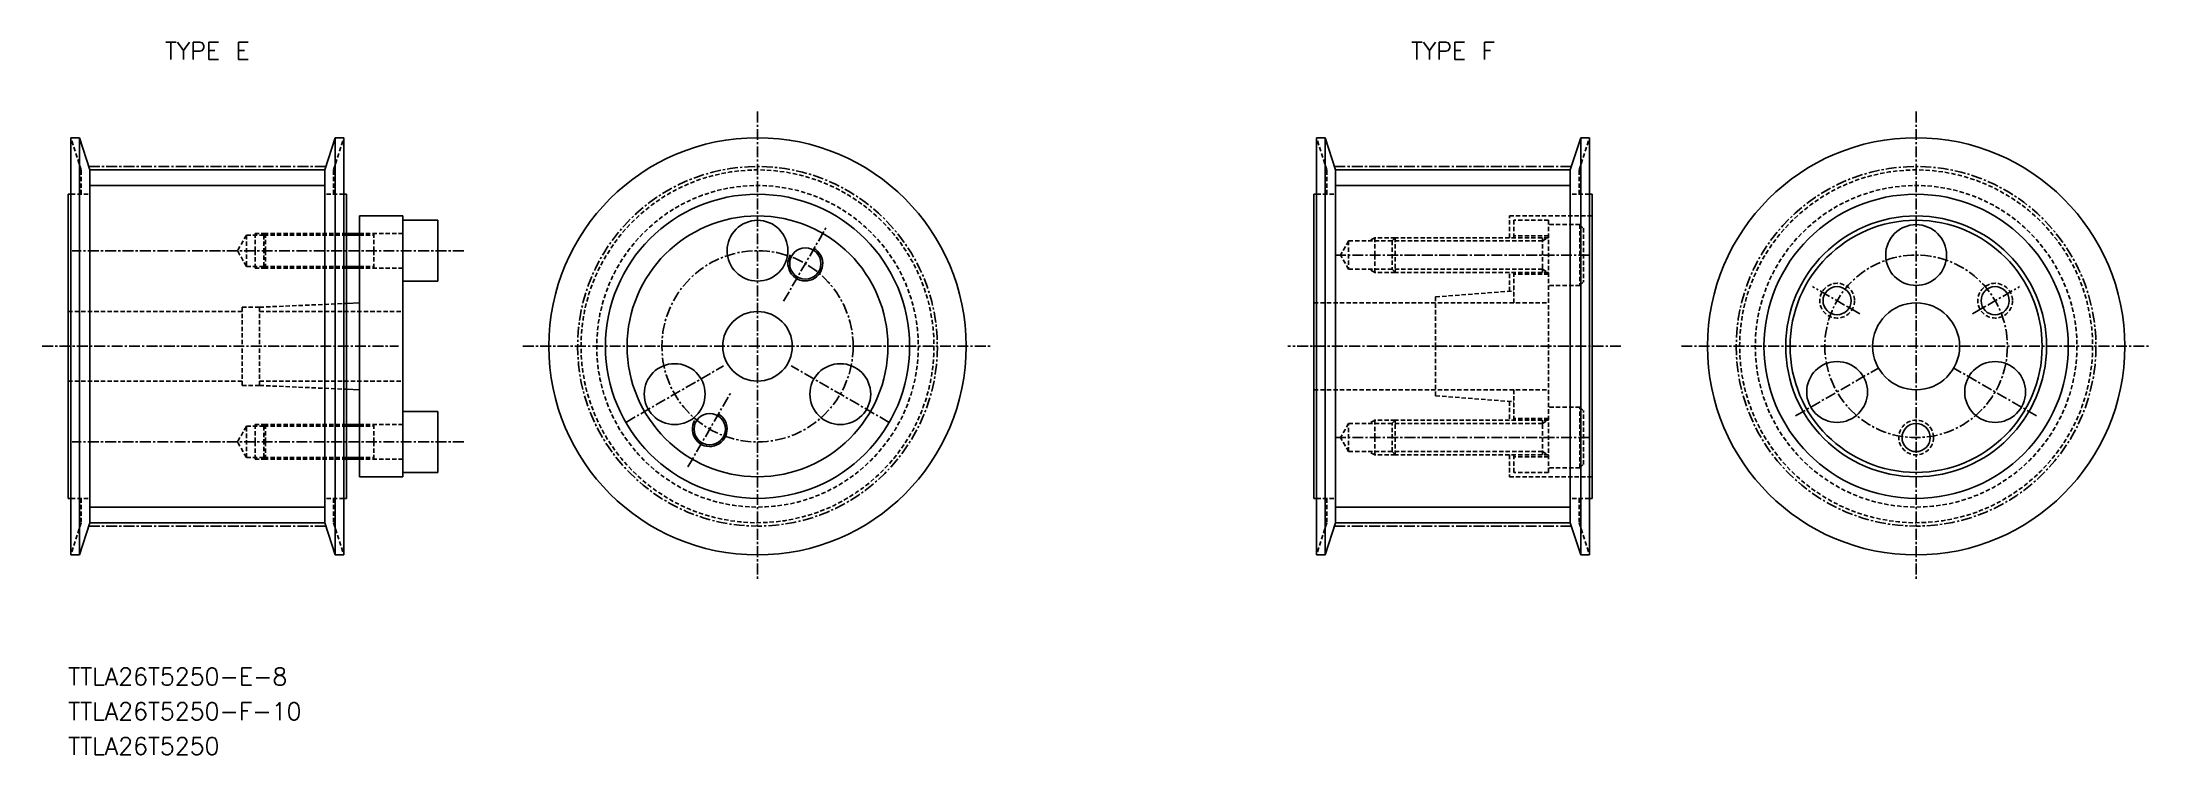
# Model space of a CAD drawing. Extents: x 4267 to 4509, y 24420 to 24502.
import ezdxf
from ezdxf.enums import TextEntityAlignment as Align

# ---------------------------------------------------------------- set-up
doc = ezdxf.new("R2010")
doc.units = 0
doc.linetypes.add('CENTER', pattern=[2, 1.25, -0.25, 0.25, -0.25])
doc.linetypes.add('DASHED', pattern=[0.75, 0.5, -0.25])
doc.layers.get('0').update_dxf_attribs({"linetype": 'CONTINUOUS'})
doc.layers.add('CENTER', color=1, linetype='CENTER')
doc.styles.add('MISUMI', font='txt.shx')

msp = doc.modelspace()

# ---------------------------------------------------------------- linework, layer by layer
at = {"color": 1, "linetype": 'CENTER'}
for p, q in [((4348.92, 24493.99), (4348.92, 24439.99)), ((4482.2, 24493.99), (4482.2, 24439.99)), ((4272, 24487.68), (4299.26, 24487.68)), ((4415.29, 24487.68), (4442.54, 24487.68)), ((4266.63, 24466.99), (4307.63, 24466.99)), ((4321.92, 24466.99), (4375.92, 24466.99)), ((4455.2, 24466.99), (4509.2, 24466.99)), ((4272, 24446.3), (4299.26, 24446.3)), ((4415.29, 24446.3), (4442.54, 24446.3))]:
    msp.add_line(p, q, dxfattribs=at)
at = {"color": 7, "linetype": 'CONTINUOUS'}
for p, q in [((4269.93, 24490.99), (4269.93, 24466.99)), ((4270.93, 24490.99), (4269.93, 24490.99)), ((4270.93, 24490.99), (4270.93, 24466.99)), ((4272.13, 24487.29), (4270.93, 24490.99)), ((4299.13, 24487.29), (4300.33, 24490.99)), ((4300.33, 24490.99), (4300.33, 24466.99)), ((4300.33, 24490.99), (4301.33, 24490.99)), ((4301.33, 24490.99), (4301.33, 24466.99)), ((4413.22, 24490.99), (4413.22, 24466.99)), ((4414.22, 24490.99), (4413.22, 24490.99)), ((4414.22, 24490.99), (4414.22, 24466.99)), ((4415.42, 24487.29), (4414.22, 24490.99)), ((4442.42, 24487.29), (4443.62, 24490.99)), ((4443.62, 24490.99), (4443.62, 24466.99)), ((4443.62, 24490.99), (4444.62, 24490.99)), ((4444.62, 24490.99), (4444.62, 24466.99)), ((4272.13, 24487.29), (4299.13, 24487.29)), ((4272.13, 24484.49), (4272.13, 24487.29)), ((4299.13, 24484.49), (4299.13, 24487.29)), ((4415.42, 24487.29), (4442.42, 24487.29)), ((4415.42, 24484.49), (4415.42, 24487.29)), ((4442.42, 24484.49), (4442.42, 24487.29)), ((4269.63, 24466.99), (4269.63, 24484.49)), ((4269.63, 24484.49), (4269.93, 24484.49)), ((4272.13, 24484.49), (4272.13, 24466.99)), ((4299.13, 24484.49), (4299.13, 24466.99)), ((4301.63, 24484.49), (4301.33, 24484.49)), ((4301.63, 24466.99), (4301.63, 24484.49)), ((4412.92, 24466.99), (4412.92, 24484.49)), ((4412.92, 24484.49), (4413.22, 24484.49)), ((4415.42, 24484.49), (4415.42, 24466.99)), ((4442.42, 24484.49), (4442.42, 24466.99)), ((4444.92, 24484.49), (4444.62, 24484.49)), ((4444.92, 24466.99), (4444.92, 24484.49)), ((4303.13, 24481.99), (4308.13, 24481.99)), ((4303.13, 24481.99), (4303.13, 24479.99)), ((4308.13, 24481.99), (4308.13, 24481.49)), ((4308.13, 24481.49), (4308.13, 24474.49)), ((4308.13, 24481.49), (4312.13, 24481.49)), ((4312.13, 24481.49), (4312.13, 24477.99)), ((4303.13, 24479.99), (4301.63, 24479.99)), ((4303.13, 24479.99), (4303.13, 24475.99)), ((4312.13, 24474.49), (4312.13, 24477.99)), ((4303.13, 24475.99), (4301.63, 24475.99)), ((4303.13, 24475.99), (4303.13, 24471.99)), ((4308.13, 24474.49), (4308.13, 24466.99)), ((4308.13, 24474.49), (4312.13, 24474.49)), ((4303.13, 24471.99), (4301.63, 24471.92)), ((4303.13, 24471.99), (4303.13, 24466.99)), ((4269.63, 24466.99), (4269.63, 24449.49)), ((4269.93, 24442.99), (4269.93, 24466.99)), ((4270.93, 24442.99), (4270.93, 24466.99)), ((4272.13, 24449.49), (4272.13, 24466.99)), ((4299.13, 24449.49), (4299.13, 24466.99)), ((4300.33, 24442.99), (4300.33, 24466.99)), ((4301.33, 24442.99), (4301.33, 24466.99)), ((4301.63, 24466.99), (4301.63, 24449.49)), ((4303.13, 24461.99), (4303.13, 24466.99)), ((4308.13, 24459.49), (4308.13, 24466.99)), ((4412.92, 24466.99), (4412.92, 24449.49)), ((4413.22, 24442.99), (4413.22, 24466.99)), ((4414.22, 24442.99), (4414.22, 24466.99)), ((4415.42, 24449.49), (4415.42, 24466.99)), ((4442.42, 24449.49), (4442.42, 24466.99)), ((4443.62, 24442.99), (4443.62, 24466.99)), ((4444.62, 24442.99), (4444.62, 24466.99)), ((4444.92, 24466.99), (4444.92, 24449.49)), ((4303.13, 24461.99), (4301.63, 24462.05)), ((4303.13, 24457.99), (4303.13, 24461.99)), ((4308.13, 24452.49), (4308.13, 24459.49)), ((4308.13, 24459.49), (4312.13, 24459.49)), ((4312.13, 24459.49), (4312.13, 24455.99)), ((4303.13, 24457.99), (4301.63, 24457.99)), ((4303.13, 24453.99), (4303.13, 24457.99)), ((4312.13, 24452.49), (4312.13, 24455.99)), ((4303.13, 24453.99), (4301.63, 24453.99)), ((4303.13, 24451.99), (4303.13, 24453.99)), ((4303.13, 24451.99), (4308.13, 24451.99)), ((4308.13, 24452.49), (4312.13, 24452.49)), ((4308.13, 24451.99), (4308.13, 24452.49)), ((4269.63, 24449.49), (4269.93, 24449.49)), ((4272.13, 24449.49), (4272.13, 24446.69)), ((4299.13, 24449.49), (4299.13, 24446.69)), ((4301.63, 24449.49), (4301.33, 24449.49)), ((4412.92, 24449.49), (4413.22, 24449.49)), ((4415.42, 24449.49), (4415.42, 24446.69)), ((4442.42, 24449.49), (4442.42, 24446.69)), ((4444.92, 24449.49), (4444.62, 24449.49)), ((4272.13, 24446.69), (4270.93, 24442.99)), ((4272.13, 24446.69), (4299.13, 24446.69)), ((4299.13, 24446.69), (4300.33, 24442.99)), ((4415.42, 24446.69), (4414.22, 24442.99)), ((4415.42, 24446.69), (4442.42, 24446.69)), ((4442.42, 24446.69), (4443.62, 24442.99)), ((4270.93, 24442.99), (4269.93, 24442.99)), ((4300.33, 24442.99), (4301.33, 24442.99)), ((4414.22, 24442.99), (4413.22, 24442.99)), ((4443.62, 24442.99), (4444.62, 24442.99))]:
    msp.add_line(p, q, dxfattribs=at)
at = {"color": 3, "linetype": 'DASHED'}
for p, q in [((4271.13, 24487.29), (4269.93, 24490.99)), ((4300.13, 24487.29), (4301.33, 24490.99)), ((4414.42, 24487.29), (4413.22, 24490.99)), ((4443.42, 24487.29), (4444.62, 24490.99)), ((4271.13, 24484.49), (4271.13, 24487.29)), ((4300.13, 24484.49), (4300.13, 24487.29)), ((4414.42, 24484.49), (4414.42, 24487.29)), ((4443.42, 24484.49), (4443.42, 24487.29)), ((4269.93, 24484.49), (4272.13, 24484.49)), ((4301.33, 24484.49), (4299.13, 24484.49)), ((4413.22, 24484.49), (4415.42, 24484.49)), ((4444.62, 24484.49), (4442.42, 24484.49)), ((4435.41, 24481.99), (4444.92, 24481.99)), ((4435.41, 24479.49), (4435.41, 24481.99)), ((4439.92, 24481.49), (4435.92, 24481.49)), ((4435.92, 24481.49), (4435.92, 24479.49)), ((4439.92, 24481.49), (4439.92, 24452.49)), ((4443.52, 24480.99), (4439.92, 24480.99)), ((4443.52, 24480.99), (4443.52, 24473.99)), ((4443.52, 24480.99), (4443.92, 24480.59)), ((4443.92, 24480.59), (4443.92, 24474.39)), ((4290.13, 24479.79), (4289.09, 24477.99)), ((4290.13, 24476.19), (4289.09, 24477.99)), ((4292.13, 24479.79), (4290.13, 24479.79)), ((4290.13, 24479.79), (4290.13, 24476.19)), ((4292.33, 24479.99), (4291.13, 24479.99)), ((4291.13, 24479.99), (4291.13, 24477.99)), ((4291.13, 24475.99), (4291.13, 24477.99)), ((4292.33, 24479.99), (4292.13, 24479.79)), ((4292.13, 24479.79), (4301.63, 24479.79)), ((4292.13, 24479.79), (4292.13, 24477.99)), ((4292.13, 24476.19), (4292.13, 24477.99)), ((4301.63, 24479.99), (4292.33, 24479.99)), ((4292.33, 24479.99), (4292.33, 24477.99)), ((4292.33, 24475.99), (4292.33, 24477.99)), ((4308.13, 24479.99), (4303.13, 24479.99)), ((4303.13, 24479.79), (4304.8, 24479.79)), ((4304.8, 24479.99), (4304.8, 24477.99)), ((4304.8, 24475.99), (4304.8, 24477.99)), ((4416.92, 24479.11), (4415.98, 24477.49)), ((4416.92, 24479.11), (4416.92, 24475.87)), ((4421.92, 24479.11), (4416.92, 24479.11)), ((4419.92, 24479.49), (4419.26, 24479.11)), ((4419.92, 24479.49), (4419.92, 24477.49)), ((4422.29, 24479.49), (4419.92, 24479.49)), ((4421.92, 24479.11), (4422.29, 24479.49)), ((4439.22, 24479.11), (4421.92, 24479.11)), ((4421.92, 24479.11), (4421.92, 24475.87)), ((4439.92, 24479.49), (4422.29, 24479.49)), ((4422.29, 24479.49), (4422.29, 24475.49)), ((4439.92, 24479.69), (4435.92, 24479.69)), ((4439.22, 24479.49), (4439.22, 24475.49)), ((4439.22, 24479.11), (4439.87, 24479.49)), ((4292.13, 24476.19), (4290.13, 24476.19)), ((4292.33, 24475.99), (4291.13, 24475.99)), ((4292.13, 24476.19), (4301.63, 24476.19)), ((4292.33, 24475.99), (4292.13, 24476.19)), ((4301.63, 24475.99), (4292.33, 24475.99)), ((4303.13, 24476.19), (4304.8, 24476.19)), ((4308.13, 24475.99), (4303.13, 24475.99)), ((4416.92, 24475.87), (4415.98, 24477.49)), ((4421.92, 24475.87), (4416.92, 24475.87)), ((4419.92, 24475.49), (4419.26, 24475.87)), ((4419.92, 24475.49), (4419.92, 24477.49)), ((4422.29, 24475.49), (4419.92, 24475.49)), ((4439.22, 24475.87), (4421.92, 24475.87)), ((4422.29, 24475.49), (4421.92, 24475.87)), ((4439.92, 24475.49), (4422.29, 24475.49)), ((4435.41, 24473.32), (4435.41, 24475.49)), ((4435.92, 24475.49), (4435.92, 24471.99)), ((4439.22, 24475.87), (4439.87, 24475.49)), ((4426.92, 24472.67), (4435.92, 24473.36)), ((4439.92, 24475.29), (4435.92, 24475.29)), ((4443.52, 24473.99), (4439.92, 24473.99)), ((4443.52, 24473.99), (4443.92, 24474.39)), ((4269.63, 24470.99), (4289.63, 24470.99)), ((4289.63, 24471.49), (4291.63, 24471.49)), ((4289.63, 24471.49), (4289.63, 24466.99)), ((4291.63, 24471.49), (4301.63, 24471.92)), ((4291.63, 24471.49), (4291.63, 24466.99)), ((4291.63, 24470.99), (4308.13, 24470.99)), ((4412.92, 24471.99), (4439.92, 24471.99)), ((4426.92, 24472.67), (4426.92, 24466.99)), ((4289.63, 24462.49), (4289.63, 24466.99)), ((4291.63, 24462.49), (4291.63, 24466.99)), ((4426.92, 24461.3), (4426.92, 24466.99)), ((4269.63, 24462.99), (4289.63, 24462.99)), ((4289.63, 24462.49), (4291.63, 24462.49)), ((4291.63, 24462.99), (4308.13, 24462.99)), ((4291.63, 24462.49), (4301.63, 24462.05)), ((4412.92, 24461.99), (4439.92, 24461.99)), ((4426.92, 24461.3), (4435.92, 24460.61)), ((4435.92, 24461.99), (4435.92, 24458.49)), ((4419.92, 24458.49), (4419.26, 24458.11)), ((4419.92, 24458.49), (4419.92, 24456.49)), ((4422.29, 24458.49), (4419.92, 24458.49)), ((4422.29, 24458.49), (4421.92, 24458.11)), ((4439.92, 24458.49), (4422.29, 24458.49)), ((4422.29, 24454.49), (4422.29, 24458.49)), ((4435.41, 24460.65), (4435.41, 24458.49)), ((4439.92, 24458.69), (4435.92, 24458.69)), ((4439.22, 24454.49), (4439.22, 24458.49)), ((4439.22, 24458.11), (4439.87, 24458.49)), ((4443.52, 24459.99), (4439.92, 24459.99)), ((4443.52, 24452.99), (4443.52, 24459.99)), ((4443.52, 24459.99), (4443.92, 24459.59)), ((4443.92, 24453.39), (4443.92, 24459.59)), ((4290.13, 24457.79), (4289.09, 24455.99)), ((4290.13, 24454.19), (4289.09, 24455.99)), ((4292.13, 24457.79), (4290.13, 24457.79)), ((4290.13, 24454.19), (4290.13, 24457.79)), ((4292.33, 24457.99), (4291.13, 24457.99)), ((4291.13, 24457.99), (4291.13, 24455.99)), ((4291.13, 24453.99), (4291.13, 24455.99)), ((4292.33, 24457.99), (4292.13, 24457.79)), ((4292.13, 24457.79), (4301.63, 24457.79)), ((4292.13, 24457.79), (4292.13, 24455.99)), ((4292.13, 24454.19), (4292.13, 24455.99)), ((4301.63, 24457.99), (4292.33, 24457.99)), ((4292.33, 24457.99), (4292.33, 24455.99)), ((4292.33, 24453.99), (4292.33, 24455.99)), ((4308.13, 24457.99), (4303.13, 24457.99)), ((4303.13, 24457.79), (4304.8, 24457.79)), ((4304.8, 24457.99), (4304.8, 24455.99)), ((4304.8, 24453.99), (4304.8, 24455.99)), ((4416.92, 24458.11), (4415.98, 24456.49)), ((4416.92, 24454.87), (4415.98, 24456.49)), ((4416.92, 24454.87), (4416.92, 24458.11)), ((4421.92, 24458.11), (4416.92, 24458.11)), ((4419.92, 24454.49), (4419.92, 24456.49)), ((4439.22, 24458.11), (4421.92, 24458.11)), ((4421.92, 24454.87), (4421.92, 24458.11)), ((4292.13, 24454.19), (4290.13, 24454.19)), ((4292.33, 24453.99), (4291.13, 24453.99)), ((4292.13, 24454.19), (4301.63, 24454.19)), ((4292.33, 24453.99), (4292.13, 24454.19)), ((4301.63, 24453.99), (4292.33, 24453.99)), ((4303.13, 24454.19), (4304.8, 24454.19)), ((4308.13, 24453.99), (4303.13, 24453.99)), ((4421.92, 24454.87), (4416.92, 24454.87)), ((4419.92, 24454.49), (4419.26, 24454.87)), ((4422.29, 24454.49), (4419.92, 24454.49)), ((4439.22, 24454.87), (4421.92, 24454.87)), ((4421.92, 24454.87), (4422.29, 24454.49)), ((4439.92, 24454.49), (4422.29, 24454.49)), ((4435.41, 24454.49), (4435.41, 24451.99)), ((4435.92, 24454.49), (4435.92, 24452.49)), ((4439.92, 24454.29), (4435.92, 24454.29)), ((4439.22, 24454.87), (4439.87, 24454.49)), ((4435.41, 24451.99), (4444.92, 24451.99)), ((4439.92, 24452.49), (4435.92, 24452.49)), ((4443.52, 24452.99), (4439.92, 24452.99)), ((4443.52, 24452.99), (4443.92, 24453.39)), ((4269.93, 24449.49), (4272.13, 24449.49)), ((4271.13, 24449.49), (4271.13, 24446.69)), ((4301.33, 24449.49), (4299.13, 24449.49)), ((4300.13, 24449.49), (4300.13, 24446.69)), ((4413.22, 24449.49), (4415.42, 24449.49)), ((4414.42, 24449.49), (4414.42, 24446.69)), ((4444.62, 24449.49), (4442.42, 24449.49)), ((4443.42, 24449.49), (4443.42, 24446.69)), ((4271.13, 24446.69), (4269.93, 24442.99)), ((4300.13, 24446.69), (4301.33, 24442.99)), ((4414.42, 24446.69), (4413.22, 24442.99)), ((4443.42, 24446.69), (4444.62, 24442.99))]:
    msp.add_line(p, q, dxfattribs=at)
at = {"color": 3, "linetype": 'CONTINUOUS'}
for p, q in [((4272.13, 24485.49), (4299.13, 24485.49)), ((4415.42, 24485.49), (4442.42, 24485.49)), ((4272.13, 24448.49), (4299.13, 24448.49)), ((4415.42, 24448.49), (4442.42, 24448.49))]:
    msp.add_line(p, q, dxfattribs=at)
at = {"color": 3}
for p, q in [((4303.13, 24479.79), (4301.63, 24479.79)), ((4303.13, 24476.19), (4301.63, 24476.19)), ((4303.13, 24457.79), (4301.63, 24457.79)), ((4303.13, 24454.19), (4301.63, 24454.19))]:
    msp.add_line(p, q, dxfattribs=at)
at = {"color": 7, "linetype": 'CONTINUOUS'}
for centre, radius in [((4348.92, 24466.99), 24), ((4482.2, 24466.99), 24), ((4348.92, 24466.99), 17.5), ((4482.2, 24466.99), 17.5), ((4348.92, 24466.99), 15), ((4348.92, 24466.99), 15), ((4348.92, 24466.99), 15), ((4348.92, 24477.99), 3.5), ((4482.2, 24466.99), 15), ((4482.2, 24466.99), 14.5), ((4482.2, 24477.49), 3.5), ((4354.42, 24476.51), 1.8), ((4473.11, 24472.24), 1.62), ((4491.29, 24472.24), 1.62), ((4348.92, 24466.99), 4), ((4482.2, 24466.99), 5), ((4339.39, 24461.49), 3.5), ((4358.44, 24461.49), 3.5), ((4473.11, 24461.74), 3.5), ((4491.29, 24461.74), 3.5), ((4343.42, 24457.46), 1.8), ((4482.2, 24456.49), 1.62)]:
    msp.add_circle(centre, radius, dxfattribs=at)
at = {"color": 1, "linetype": 'CENTER'}
for centre in [(4348.92, 24466.99), (4482.2, 24466.99)]:
    msp.add_circle(centre, 20.69, dxfattribs=at)
at = {"color": 3, "linetype": 'DASHED'}
for centre, radius in [((4348.92, 24466.99), 20.3), ((4348.92, 24466.99), 18.5), ((4482.2, 24466.99), 20.3), ((4482.2, 24466.99), 18.5), ((4473.11, 24472.24), 2), ((4491.29, 24472.24), 2), ((4482.2, 24456.49), 2)]:
    msp.add_circle(centre, radius, dxfattribs=at)
at = {"color": 3, "linetype": 'CONTINUOUS'}
for centre in [(4354.42, 24476.51), (4343.42, 24457.46)]:
    msp.add_arc(centre, 2, 150, 62, dxfattribs=at)
at = {"layer": 'CENTER', "color": 1, "linetype": 'CENTER'}
for p, q in [((4351.92, 24472.18), (4356.92, 24480.84)), ((4315.13, 24477.99), (4270.09, 24477.99)), ((4444.6, 24477.49), (4415.46, 24477.49)), ((4475.71, 24470.74), (4470.29, 24473.86)), ((4488.7, 24470.74), (4494.11, 24473.86)), ((4448.25, 24466.99), (4409.92, 24466.99)), ((4333.76, 24458.24), (4345.02, 24464.74)), ((4364.07, 24458.24), (4352.81, 24464.74)), ((4468.34, 24458.99), (4477.87, 24464.49)), ((4496.06, 24458.99), (4486.53, 24464.49)), ((4340.92, 24453.13), (4345.92, 24461.79)), ((4315.13, 24455.99), (4270.09, 24455.99)), ((4444.6, 24456.49), (4415.46, 24456.49))]:
    msp.add_line(p, q, dxfattribs=at)
for centre, radius in [((4348.92, 24466.99), 11), ((4482.2, 24466.99), 10.5)]:
    msp.add_circle(centre, radius, dxfattribs=at)

# ---------------------------------------------------------------- texts
at = {"color": 7, "linetype": 'CONTINUOUS', "style": 'MISUMI'}
for s, p in [('TYPE E', (4285.63, 24500.99)), ('TYPE F', (4428.92, 24500.99))]:
    msp.add_text(s, height=2, dxfattribs=at).set_placement(p, align=Align.MIDDLE_CENTER)
for s, p in [('TTLA26T5250-E-8', (4269.63, 24427.99)), ('TTLA26T5250-F-10', (4269.63, 24423.99)), ('TTLA26T5250', (4269.63, 24419.99))]:
    msp.add_text(s, height=2, dxfattribs=at).set_placement(p)

doc.saveas('drawing.dxf')
